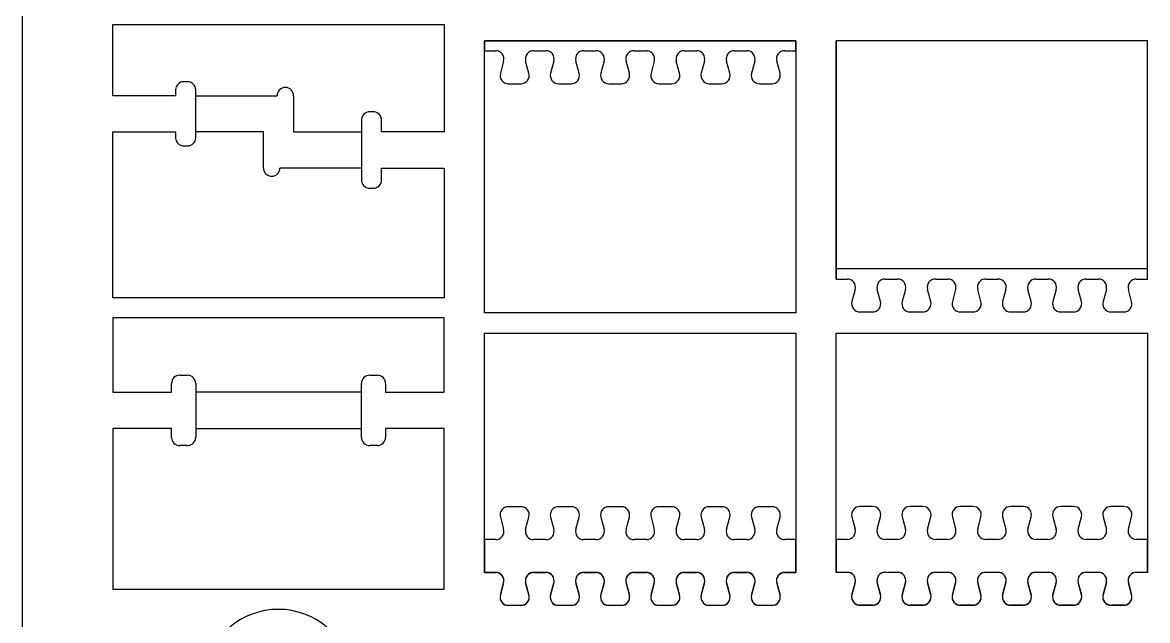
# Model space of a CAD drawing. Extents: x 0 to 1250, y 0 to 2500.
# Drawn here: x 0 to 560, y 749 to 1047 of the extents above; entities that cross this region are included whole.
import ezdxf

# ---------------------------------------------------------------- set-up
doc = ezdxf.new("R2010")
doc.units = 0
for name, color, linetype in [('3MM_ENGRAVE', 5, 'CONTINUOUS'), ('CUT_18_MM', 7, 'CONTINUOUS'), ('ENGRAVE_9MM', 3, 'CONTINUOUS'), ('FRAME', 7, 'CONTINUOUS')]:
    doc.layers.add(name, color=color, linetype=linetype)

msp = doc.modelspace()

# ---------------------------------------------------------------- linework, layer by layer
at = {"layer": '3MM_ENGRAVE', "linetype": 'CONTINUOUS'}
for p, q in [((86.2, 1010.61), (126.75, 1010.61)), ((86.2, 992.61), (86.2, 1010.61)), ((126.75, 1010.61), (126.75, 1010.61)), ((134.95, 1010.61), (134.95, 1010.61)), ((134.95, 1010.61), (134.95, 992.61)), ((119.95, 992.61), (86.2, 992.61)), ((119.95, 989.61), (119.95, 992.61)), ((134.95, 992.61), (168.7, 992.61)), ((168.7, 992.61), (168.7, 974.61)), ((119.95, 974.61), (119.95, 989.61)), ((119.95, 974.61), (119.95, 974.61)), ((168.7, 974.61), (128.15, 974.61)), ((128.15, 974.61), (128.15, 974.61))]:
    msp.add_line(p, q, dxfattribs=at)
at = {"layer": '3MM_ENGRAVE'}
for p, q in [((168.7, 863), (86.2, 863)), ((86.2, 863), (86.2, 845)), ((168.7, 845), (168.7, 863)), ((86.2, 845), (168.7, 845))]:
    msp.add_line(p, q, dxfattribs=at)
at = {"layer": '3MM_ENGRAVE', "linetype": 'CONTINUOUS'}
for centre, start, end in [((130.85, 1010.61), 0, 180), ((124.05, 974.61), 180, 0)]:
    msp.add_arc(centre, 4.1, start, end, dxfattribs=at)
at = {"layer": 'CUT_18_MM', "color": 7, "linetype": 'CONTINUOUS'}
for p, q in [((44.95, 1010.61), (44.95, 1046.11)), ((44.95, 1046.11), (209.95, 1046.11)), ((209.95, 1046.11), (209.95, 992.61)), ((229.94, 902.5), (229.94, 1038)), ((229.94, 1038), (384.94, 1038)), ((384.94, 1038), (384.94, 902.5)), ((559.94, 1038), (404.94, 1038)), ((404.94, 1038), (404.94, 919.4)), ((404.94, 919.4), (404.94, 1038)), ((559.94, 919.4), (559.94, 1038)), ((76.2, 1013.51), (76.2, 1013.51)), ((76.2, 1013.51), (76.2, 1010.61)), ((82.1, 1017.61), (80.3, 1017.61)), ((80.3, 1017.61), (80.3, 1017.61)), ((82.1, 1017.61), (82.1, 1017.61)), ((86.2, 989.71), (86.2, 1013.51)), ((76.2, 1010.61), (44.95, 1010.61)), ((174.6, 1002.61), (172.8, 1002.61)), ((172.8, 1002.61), (172.8, 1002.61)), ((174.6, 1002.61), (174.6, 1002.61)), ((168.7, 998.51), (168.7, 998.51)), ((168.7, 998.51), (168.7, 968.71)), ((178.7, 992.61), (178.7, 998.51)), ((178.7, 998.51), (178.7, 998.51)), ((44.95, 910), (44.95, 992.61)), ((44.95, 992.61), (76.2, 992.61)), ((76.2, 992.61), (76.2, 989.71)), ((209.95, 992.61), (178.7, 992.61)), ((76.2, 989.71), (76.2, 989.71)), ((80.3, 985.61), (80.3, 985.61)), ((80.3, 985.61), (82.1, 985.61)), ((82.1, 985.61), (82.1, 985.61)), ((86.2, 989.71), (86.2, 989.71)), ((178.7, 968.71), (178.7, 974.61)), ((178.7, 974.61), (209.95, 974.61)), ((209.95, 974.61), (209.95, 910)), ((178.7, 968.71), (178.7, 968.71)), ((172.8, 964.61), (174.6, 964.61)), ((404.94, 919.4), (410.5, 919.4)), ((410.5, 919.4), (410.5, 919.4)), ((429.38, 919.4), (435.5, 919.4)), ((435.5, 919.4), (435.5, 919.4)), ((454.38, 919.4), (460.5, 919.4)), ((460.5, 919.4), (460.5, 919.4)), ((479.38, 919.4), (485.5, 919.4)), ((485.5, 919.4), (485.5, 919.4)), ((504.38, 919.4), (504.38, 919.4)), ((504.38, 919.4), (510.5, 919.4)), ((510.5, 919.4), (510.5, 919.4)), ((529.38, 919.4), (535.5, 919.4)), ((535.5, 919.4), (535.5, 919.4)), ((554.38, 919.4), (554.38, 919.4)), ((554.38, 919.4), (559.94, 919.4)), ((414.46, 914.24), (412.83, 908.16)), ((414.46, 914.24), (414.46, 914.24)), ((427.05, 908.16), (425.42, 914.24)), ((425.42, 914.24), (425.42, 914.24)), ((439.46, 914.24), (437.83, 908.16)), ((439.46, 914.24), (439.46, 914.24)), ((452.05, 908.16), (450.42, 914.24)), ((450.42, 914.24), (450.42, 914.24)), ((464.46, 914.24), (462.83, 908.16)), ((464.46, 914.24), (464.46, 914.24)), ((477.05, 908.16), (475.42, 914.24)), ((475.42, 914.24), (475.42, 914.24)), ((489.46, 914.24), (487.83, 908.16)), ((489.46, 914.24), (489.46, 914.24)), ((502.05, 908.16), (500.42, 914.24)), ((500.42, 914.24), (500.42, 914.24)), ((514.46, 914.24), (512.83, 908.16)), ((514.46, 914.24), (514.46, 914.24)), ((527.05, 908.16), (525.42, 914.24)), ((525.42, 914.24), (525.42, 914.24)), ((539.46, 914.24), (537.83, 908.16)), ((539.46, 914.24), (539.46, 914.24)), ((552.05, 908.16), (550.42, 914.24)), ((550.42, 914.24), (550.42, 914.24)), ((209.95, 910), (44.95, 910)), ((427.05, 908.16), (427.05, 908.16)), ((452.05, 908.16), (452.05, 908.16)), ((477.05, 908.16), (477.05, 908.16)), ((487.83, 908.16), (487.83, 908.16)), ((502.05, 908.16), (502.05, 908.16)), ((527.05, 908.16), (527.05, 908.16)), ((552.05, 908.16), (552.05, 908.16)), ((384.94, 902.5), (229.94, 902.5)), ((416.79, 903), (416.79, 903)), ((416.79, 903), (423.09, 903)), ((441.79, 903), (441.79, 903)), ((441.79, 903), (448.09, 903)), ((466.79, 903), (466.79, 903)), ((466.79, 903), (473.09, 903)), ((491.79, 903), (491.79, 903)), ((491.79, 903), (498.09, 903)), ((498.09, 903), (498.09, 903)), ((516.79, 903), (523.09, 903)), ((541.79, 903), (548.09, 903)), ((209.95, 900), (44.95, 900)), ((44.95, 900), (44.95, 863)), ((209.95, 863), (209.95, 900)), ((229.94, 892.5), (384.94, 892.5)), ((229.94, 789.58), (229.94, 892.5)), ((384.94, 892.5), (384.94, 789.58)), ((404.94, 892.5), (559.94, 892.5)), ((404.94, 789.69), (404.94, 892.5)), ((559.94, 892.5), (559.94, 789.69)), ((78.3, 871.5), (78.3, 871.5)), ((78.3, 871.5), (82.1, 871.5)), ((82.1, 871.5), (82.1, 871.5)), ((172.8, 871.5), (172.8, 871.5)), ((172.8, 871.5), (176.6, 871.5)), ((176.6, 871.5), (176.6, 871.5)), ((44.95, 863), (74.2, 863)), ((74.2, 863), (74.2, 867.4)), ((74.2, 867.4), (74.2, 867.4)), ((86.2, 867.4), (86.2, 867.4)), ((86.2, 867.4), (86.2, 863)), ((86.2, 863), (86.2, 845)), ((168.7, 863), (168.7, 867.4)), ((168.7, 867.4), (168.7, 867.4)), ((168.7, 845), (168.7, 863)), ((180.7, 867.4), (180.7, 867.4)), ((180.7, 867.4), (180.7, 863)), ((180.7, 863), (209.95, 863)), ((74.2, 845), (44.95, 845)), ((44.95, 845), (44.95, 765)), ((74.2, 840.6), (74.2, 845)), ((74.2, 840.6), (74.2, 840.6)), ((86.2, 845), (86.2, 840.6)), ((86.2, 840.6), (86.2, 840.6)), ((168.7, 840.6), (168.7, 845)), ((168.7, 840.6), (168.7, 840.6)), ((209.95, 845), (180.7, 845)), ((180.7, 845), (180.7, 840.6)), ((180.7, 840.6), (180.7, 840.6)), ((209.95, 765), (209.95, 845)), ((82.1, 836.5), (78.3, 836.5)), ((78.3, 836.5), (78.3, 836.5)), ((82.1, 836.5), (82.1, 836.5)), ((176.6, 836.5), (172.8, 836.5)), ((172.8, 836.5), (172.8, 836.5)), ((176.6, 836.5), (176.6, 836.5)), ((229.94, 773.29), (229.94, 789.58)), ((384.94, 789.58), (384.94, 773.29)), ((404.94, 773.4), (404.94, 789.69)), ((559.94, 789.69), (559.94, 773.4)), ((235.5, 773.29), (229.94, 773.29)), ((235.5, 773.29), (235.5, 773.29)), ((260.5, 773.29), (254.38, 773.29)), ((260.5, 773.29), (260.5, 773.29)), ((285.5, 773.29), (279.38, 773.29)), ((285.5, 773.29), (285.5, 773.29)), ((310.5, 773.29), (304.38, 773.29)), ((310.5, 773.29), (310.5, 773.29)), ((335.5, 773.29), (329.38, 773.29)), ((335.5, 773.29), (335.5, 773.29)), ((360.5, 773.29), (354.38, 773.29)), ((384.94, 773.29), (379.38, 773.29)), ((410.5, 773.4), (404.94, 773.4)), ((410.5, 773.4), (410.5, 773.4)), ((435.5, 773.4), (429.38, 773.4)), ((435.5, 773.4), (435.5, 773.4)), ((460.5, 773.4), (454.38, 773.4)), ((460.5, 773.4), (460.5, 773.4)), ((485.5, 773.4), (479.38, 773.4)), ((485.5, 773.4), (485.5, 773.4)), ((510.5, 773.4), (504.38, 773.4)), ((510.5, 773.4), (510.5, 773.4)), ((535.5, 773.4), (529.38, 773.4)), ((559.94, 773.4), (554.38, 773.4)), ((237.83, 762.05), (239.46, 768.13)), ((239.46, 768.13), (239.46, 768.13)), ((250.42, 768.13), (250.42, 768.13)), ((250.42, 768.13), (252.05, 762.05)), ((262.83, 762.05), (264.46, 768.13)), ((264.46, 768.13), (264.46, 768.13)), ((275.42, 768.13), (275.42, 768.13)), ((275.42, 768.13), (277.05, 762.05)), ((287.83, 762.05), (289.46, 768.13)), ((300.42, 768.13), (300.42, 768.13)), ((300.42, 768.13), (302.05, 762.05)), ((312.83, 762.05), (314.46, 768.13)), ((314.46, 768.13), (314.46, 768.13)), ((325.42, 768.13), (325.42, 768.13)), ((325.42, 768.13), (327.05, 762.05)), ((337.83, 762.05), (339.46, 768.13)), ((339.46, 768.13), (339.46, 768.13)), ((350.42, 768.13), (350.42, 768.13)), ((350.42, 768.13), (352.05, 762.05)), ((362.83, 762.05), (364.46, 768.13)), ((375.42, 768.13), (375.42, 768.13)), ((375.42, 768.13), (377.05, 762.05)), ((412.83, 762.16), (414.46, 768.24)), ((414.46, 768.24), (414.46, 768.24)), ((425.42, 768.24), (425.42, 768.24)), ((425.42, 768.24), (427.05, 762.16)), ((437.83, 762.16), (439.46, 768.24)), ((439.46, 768.24), (439.46, 768.24)), ((450.42, 768.24), (450.42, 768.24)), ((450.42, 768.24), (452.05, 762.16)), ((462.83, 762.16), (464.46, 768.24)), ((475.42, 768.24), (475.42, 768.24)), ((475.42, 768.24), (477.05, 762.16)), ((487.83, 762.16), (489.46, 768.24)), ((489.46, 768.24), (489.46, 768.24)), ((500.42, 768.24), (500.42, 768.24)), ((500.42, 768.24), (502.05, 762.16)), ((512.83, 762.16), (514.46, 768.24)), ((514.46, 768.24), (514.46, 768.24)), ((525.42, 768.24), (525.42, 768.24)), ((525.42, 768.24), (527.05, 762.16)), ((537.83, 762.16), (539.46, 768.24)), ((550.42, 768.24), (550.42, 768.24)), ((550.42, 768.24), (552.05, 762.16)), ((44.95, 765), (209.95, 765)), ((237.83, 762.05), (237.83, 762.05)), ((252.05, 762.05), (252.05, 762.05)), ((262.83, 762.05), (262.83, 762.05)), ((277.05, 762.05), (277.05, 762.05)), ((302.05, 762.05), (302.05, 762.05)), ((312.83, 762.05), (312.83, 762.05)), ((327.05, 762.05), (327.05, 762.05)), ((337.83, 762.05), (337.83, 762.05)), ((352.05, 762.05), (352.05, 762.05)), ((377.05, 762.05), (377.05, 762.05)), ((412.83, 762.16), (412.83, 762.16)), ((427.05, 762.16), (427.05, 762.16)), ((437.83, 762.16), (437.83, 762.16)), ((452.05, 762.16), (452.05, 762.16)), ((477.05, 762.16), (477.05, 762.16)), ((487.83, 762.16), (487.83, 762.16)), ((502.05, 762.16), (502.05, 762.16)), ((512.83, 762.16), (512.83, 762.16)), ((527.05, 762.16), (527.05, 762.16)), ((552.05, 762.16), (552.05, 762.16)), ((248.09, 756.89), (241.79, 756.89)), ((241.79, 756.89), (241.79, 756.89)), ((248.09, 756.89), (248.09, 756.89)), ((273.09, 756.89), (266.79, 756.89)), ((266.79, 756.89), (266.79, 756.89)), ((273.09, 756.89), (273.09, 756.89)), ((298.09, 756.89), (291.79, 756.89)), ((291.79, 756.89), (291.79, 756.89)), ((323.09, 756.89), (316.79, 756.89)), ((316.79, 756.89), (316.79, 756.89)), ((323.09, 756.89), (323.09, 756.89)), ((348.09, 756.89), (341.79, 756.89)), ((341.79, 756.89), (341.79, 756.89)), ((373.09, 756.89), (366.79, 756.89)), ((366.79, 756.89), (366.79, 756.89)), ((423.09, 757), (416.79, 757)), ((416.79, 757), (416.79, 757)), ((423.09, 757), (423.09, 757)), ((448.09, 757), (441.79, 757)), ((441.79, 757), (441.79, 757)), ((448.09, 757), (448.09, 757)), ((473.09, 757), (466.79, 757)), ((466.79, 757), (466.79, 757)), ((498.09, 757), (491.79, 757)), ((491.79, 757), (491.79, 757)), ((498.09, 757), (498.09, 757)), ((523.09, 757), (516.79, 757)), ((516.79, 757), (516.79, 757)), ((548.09, 757), (541.79, 757)), ((541.79, 757), (541.79, 757))]:
    msp.add_line(p, q, dxfattribs=at)
for centre, radius, start, end in [((80.3, 1013.51), 4.1, 90, 180), ((82.1, 1013.51), 4.1, 360, 90), ((172.8, 998.51), 4.1, 90, 180), ((174.6, 998.51), 4.1, 360, 90), ((80.3, 989.71), 4.1, 180, 270), ((82.1, 989.71), 4.1, 270, 0), ((172.78, 968.69), 4.08, 179.6626, 270.3374), ((174.78, 968.53), 3.92, 267.3092, 2.6908), ((410.5, 915.3), 4.1, 345.0001, 90), ((429.38, 915.3), 4.1, 90, 195.0001), ((435.5, 915.3), 4.1, 345.0001, 90), ((454.38, 915.3), 4.1, 89.9999, 195), ((460.5, 915.3), 4.1, 345.0001, 90), ((479.38, 915.3), 4.1, 90, 195.0001), ((485.5, 915.3), 4.1, 345.0001, 90), ((504.38, 915.3), 4.1, 90, 195.0001), ((510.5, 915.3), 4.1, 345.0001, 90), ((529.38, 915.3), 4.1, 90, 195.0001), ((535.5, 915.3), 4.1, 345.0001, 90), ((554.38, 915.3), 4.1, 90, 195.0001), ((416.79, 907.1), 4.1, 165, 270.0001), ((423.09, 907.1), 4.1, 270, 15), ((441.79, 907.1), 4.1, 165, 270.0001), ((448.09, 907.1), 4.1, 270, 15), ((466.79, 907.1), 4.1, 165, 270.0001), ((473.09, 907.1), 4.1, 270, 15), ((491.79, 907.1), 4.1, 165, 270.0001), ((498.09, 907.1), 4.1, 270, 15), ((516.79, 907.1), 4.1, 164.9989, 270.0012), ((523.09, 907.1), 4.1, 270, 15), ((541.79, 907.1), 4.1, 165, 270.0001), ((548.09, 907.1), 4.1, 270, 15), ((78.3, 867.4), 4.1, 90, 180), ((82.1, 867.4), 4.1, 360, 90), ((172.8, 867.4), 4.1, 90, 180), ((176.6, 867.4), 4.1, 360, 90), ((78.3, 840.6), 4.1, 180, 270), ((82.1, 840.6), 4.1, 270, 0), ((172.8, 840.6), 4.1, 180, 270), ((176.6, 840.6), 4.1, 270, 0), ((235.5, 769.19), 4.1, 345, 90.0001), ((254.38, 769.19), 4.1, 90, 195), ((260.5, 769.19), 4.1, 345, 90.0001), ((279.38, 769.19), 4.1, 90, 195), ((285.5, 769.19), 4.1, 345, 90.0001), ((304.38, 769.19), 4.1, 90, 195), ((310.5, 769.19), 4.1, 345, 90.0001), ((329.38, 769.19), 4.1, 90, 195), ((335.5, 769.19), 4.1, 345, 90.0001), ((354.38, 769.19), 4.1, 90, 195), ((360.5, 769.19), 4.1, 345, 90.0001), ((379.38, 769.19), 4.1, 90, 195), ((410.5, 769.3), 4.1, 345, 90.0001), ((429.38, 769.3), 4.1, 90, 195), ((435.5, 769.3), 4.1, 345, 90.0001), ((454.38, 769.3), 4.1, 90, 195), ((460.5, 769.3), 4.1, 345, 90.0001), ((479.38, 769.3), 4.1, 90, 195), ((485.5, 769.3), 4.1, 345, 90.0001), ((504.38, 769.3), 4.1, 90, 195), ((510.5, 769.3), 4.1, 345, 90.0001), ((529.38, 769.3), 4.1, 90, 195), ((535.5, 769.3), 4.1, 345, 90.0001), ((554.38, 769.3), 4.1, 90, 195), ((241.79, 760.99), 4.1, 165, 270.0001), ((248.09, 760.99), 4.1, 270, 15), ((266.79, 760.99), 4.1, 165, 270.0001), ((273.09, 760.99), 4.1, 270, 15), ((291.79, 760.99), 4.1, 165, 270.0001), ((298.09, 760.99), 4.1, 270, 15), ((316.79, 760.99), 4.1, 165, 270.0001), ((323.09, 760.99), 4.1, 270, 15), ((341.79, 760.99), 4.1, 165, 270.0001), ((348.09, 760.99), 4.1, 270.0001, 15), ((366.79, 760.99), 4.1, 165, 270.0001), ((373.09, 760.99), 4.1, 270, 15), ((416.79, 761.1), 4.1, 165, 270.0001), ((423.09, 761.1), 4.1, 270, 15), ((441.79, 761.1), 4.1, 165, 270.0001), ((448.09, 761.1), 4.1, 270, 15), ((466.79, 761.1), 4.1, 165, 270.0001), ((473.09, 761.1), 4.1, 270, 15), ((491.79, 761.1), 4.1, 165, 270.0001), ((498.09, 761.1), 4.1, 270, 15), ((516.79, 761.1), 4.1, 165, 270.0001), ((523.09, 761.1), 4.1, 270.0001, 15), ((541.79, 761.1), 4.1, 165, 270.0001), ((548.09, 761.1), 4.1, 270, 15), ((127.33, 717.5), 37.5, 9.827, 170.173)]:
    msp.add_arc(centre, radius, start, end, dxfattribs=at)
for p in [(168.7, 992.61), (168.7, 863)]:
    msp.add_point(p, dxfattribs=at)
at = {"layer": 'ENGRAVE_9MM'}
for p, q in [((384.94, 1038), (229.94, 1038)), ((229.94, 1038), (229.94, 1033)), ((384.94, 1033), (384.94, 1038)), ((229.94, 1033), (235.5, 1033)), ((254.38, 1033), (260.5, 1033)), ((260.5, 1033), (260.5, 1033)), ((279.38, 1033), (285.5, 1033)), ((285.5, 1033), (285.5, 1033)), ((304.38, 1033), (310.5, 1033)), ((310.5, 1033), (310.5, 1033)), ((329.38, 1033), (329.38, 1033)), ((329.38, 1033), (335.5, 1033)), ((335.5, 1033), (335.5, 1033)), ((354.38, 1033), (360.5, 1033)), ((360.5, 1033), (360.5, 1033)), ((379.38, 1033), (384.94, 1033)), ((239.46, 1027.84), (237.83, 1021.76)), ((239.46, 1027.84), (239.46, 1027.84)), ((252.05, 1021.76), (250.42, 1027.84)), ((250.42, 1027.84), (250.42, 1027.84)), ((264.46, 1027.84), (262.83, 1021.76)), ((264.46, 1027.84), (264.46, 1027.84)), ((277.05, 1021.76), (275.42, 1027.84)), ((275.42, 1027.84), (275.42, 1027.84)), ((289.46, 1027.84), (287.83, 1021.76)), ((289.46, 1027.84), (289.46, 1027.84)), ((302.05, 1021.76), (300.42, 1027.84)), ((300.42, 1027.84), (300.42, 1027.84)), ((314.46, 1027.84), (312.83, 1021.76)), ((314.46, 1027.84), (314.46, 1027.84)), ((327.05, 1021.76), (325.42, 1027.84)), ((325.42, 1027.84), (325.42, 1027.84)), ((339.46, 1027.84), (337.83, 1021.76)), ((339.46, 1027.84), (339.46, 1027.84)), ((352.05, 1021.76), (350.42, 1027.84)), ((350.42, 1027.84), (350.42, 1027.84)), ((364.46, 1027.84), (362.83, 1021.76)), ((364.46, 1027.84), (364.46, 1027.84)), ((377.05, 1021.78), (375.42, 1027.84)), ((375.42, 1027.84), (375.42, 1027.84)), ((252.05, 1021.76), (252.05, 1021.76)), ((277.05, 1021.76), (277.05, 1021.76)), ((302.05, 1021.76), (302.05, 1021.76)), ((312.83, 1021.76), (312.83, 1021.76)), ((327.05, 1021.76), (327.05, 1021.76)), ((352.05, 1021.76), (352.05, 1021.76)), ((241.79, 1016.6), (241.79, 1016.6)), ((241.79, 1016.6), (248.09, 1016.6)), ((266.79, 1016.6), (266.79, 1016.6)), ((266.79, 1016.6), (273.09, 1016.6)), ((291.79, 1016.6), (291.79, 1016.6)), ((291.79, 1016.6), (298.09, 1016.6)), ((316.79, 1016.6), (316.79, 1016.6)), ((316.79, 1016.6), (323.09, 1016.6)), ((323.09, 1016.6), (323.09, 1016.6)), ((341.79, 1016.6), (341.79, 1016.6)), ((341.79, 1016.6), (348.09, 1016.6)), ((366.79, 1016.6), (373.09, 1016.6))]:
    msp.add_line(p, q, dxfattribs=at)
at = {"layer": 'ENGRAVE_9MM', "linetype": 'CONTINUOUS'}
for p, q in [((404.94, 924.4), (404.94, 919.4)), ((559.94, 924.4), (404.94, 924.4)), ((559.94, 919.4), (559.94, 924.4)), ((404.94, 919.4), (410.5, 919.4)), ((410.5, 919.4), (410.5, 919.4)), ((429.38, 919.4), (435.5, 919.4)), ((435.5, 919.4), (435.5, 919.4)), ((454.38, 919.4), (460.5, 919.4)), ((460.5, 919.4), (460.5, 919.4)), ((479.38, 919.4), (485.5, 919.4)), ((485.5, 919.4), (485.5, 919.4)), ((504.38, 919.4), (504.38, 919.4)), ((504.38, 919.4), (510.5, 919.4)), ((510.5, 919.4), (510.5, 919.4)), ((529.38, 919.4), (535.5, 919.4)), ((535.5, 919.4), (535.5, 919.4)), ((554.38, 919.4), (554.38, 919.4)), ((554.38, 919.4), (559.94, 919.4)), ((414.46, 914.24), (412.83, 908.16)), ((414.46, 914.24), (414.46, 914.24)), ((427.05, 908.16), (425.42, 914.24)), ((425.42, 914.24), (425.42, 914.24)), ((439.46, 914.24), (437.83, 908.16)), ((439.46, 914.24), (439.46, 914.24)), ((452.05, 908.16), (450.42, 914.24)), ((450.42, 914.24), (450.42, 914.24)), ((464.46, 914.24), (462.83, 908.16)), ((464.46, 914.24), (464.46, 914.24)), ((477.05, 908.16), (475.42, 914.24)), ((475.42, 914.24), (475.42, 914.24)), ((489.46, 914.24), (487.83, 908.16)), ((489.46, 914.24), (489.46, 914.24)), ((502.05, 908.16), (500.42, 914.24)), ((500.42, 914.24), (500.42, 914.24)), ((514.46, 914.24), (512.83, 908.16)), ((514.46, 914.24), (514.46, 914.24)), ((527.05, 908.16), (525.42, 914.24)), ((525.42, 914.24), (525.42, 914.24)), ((539.46, 914.24), (537.83, 908.16)), ((539.46, 914.24), (539.46, 914.24)), ((552.05, 908.16), (550.42, 914.24)), ((550.42, 914.24), (550.42, 914.24)), ((427.05, 908.16), (427.05, 908.16)), ((452.05, 908.16), (452.05, 908.16)), ((477.05, 908.16), (477.05, 908.16)), ((487.83, 908.16), (487.83, 908.16)), ((502.05, 908.16), (502.05, 908.16)), ((527.05, 908.16), (527.05, 908.16)), ((552.05, 908.16), (552.05, 908.16)), ((416.79, 903), (416.79, 903)), ((416.79, 903), (423.09, 903)), ((441.79, 903), (441.79, 903)), ((441.79, 903), (448.09, 903)), ((466.79, 903), (466.79, 903)), ((466.79, 903), (473.09, 903)), ((491.79, 903), (491.79, 903)), ((491.79, 903), (498.09, 903)), ((498.09, 903), (498.09, 903)), ((516.79, 903), (516.79, 903)), ((516.79, 903), (523.09, 903)), ((541.79, 903), (548.09, 903)), ((237.83, 800.93), (237.83, 800.93)), ((237.83, 800.93), (239.46, 794.85)), ((248.09, 806.09), (241.79, 806.09)), ((241.79, 806.09), (241.79, 806.09)), ((248.09, 806.09), (248.09, 806.09)), ((250.42, 794.85), (252.05, 800.93)), ((252.05, 800.93), (252.05, 800.93)), ((262.83, 800.93), (262.83, 800.93)), ((262.83, 800.93), (264.46, 794.85)), ((273.09, 806.09), (266.79, 806.09)), ((266.79, 806.09), (266.79, 806.09)), ((273.09, 806.09), (273.09, 806.09)), ((275.42, 794.85), (277.05, 800.93)), ((277.05, 800.93), (277.05, 800.93)), ((287.83, 800.93), (289.46, 794.85)), ((298.09, 806.09), (291.79, 806.09)), ((291.79, 806.09), (291.79, 806.09)), ((300.42, 794.85), (302.05, 800.93)), ((302.05, 800.93), (302.05, 800.93)), ((312.83, 800.93), (312.83, 800.93)), ((312.83, 800.93), (314.46, 794.85)), ((323.09, 806.09), (316.79, 806.09)), ((316.79, 806.09), (316.79, 806.09)), ((323.09, 806.09), (323.09, 806.09)), ((325.42, 794.85), (327.05, 800.93)), ((327.05, 800.93), (327.05, 800.93)), ((337.83, 800.93), (337.83, 800.93)), ((337.83, 800.93), (339.46, 794.85)), ((348.09, 806.09), (341.79, 806.09)), ((341.79, 806.09), (341.79, 806.09)), ((350.42, 794.85), (352.05, 800.93)), ((352.05, 800.93), (352.05, 800.93)), ((362.83, 800.93), (364.46, 794.85)), ((373.09, 806.09), (366.79, 806.09)), ((366.79, 806.09), (366.79, 806.09)), ((375.42, 794.85), (377.05, 800.93)), ((377.05, 800.93), (377.05, 800.93)), ((412.83, 801.04), (412.83, 801.04)), ((412.83, 801.04), (414.46, 794.96)), ((423.09, 806.2), (416.79, 806.2)), ((416.79, 806.2), (416.79, 806.2)), ((423.09, 806.2), (423.09, 806.2)), ((425.42, 794.96), (427.05, 801.04)), ((427.05, 801.04), (427.05, 801.04)), ((437.83, 801.04), (437.83, 801.04)), ((437.83, 801.04), (439.46, 794.96)), ((448.09, 806.2), (441.79, 806.2)), ((441.79, 806.2), (441.79, 806.2)), ((448.09, 806.2), (448.09, 806.2)), ((450.42, 794.96), (452.05, 801.04)), ((452.05, 801.04), (452.05, 801.04)), ((462.83, 801.04), (464.46, 794.96)), ((473.09, 806.2), (466.79, 806.2)), ((466.79, 806.2), (466.79, 806.2)), ((475.42, 794.96), (477.05, 801.04)), ((477.05, 801.04), (477.05, 801.04)), ((487.83, 801.04), (487.83, 801.04)), ((487.83, 801.04), (489.46, 794.96)), ((498.09, 806.2), (491.79, 806.2)), ((491.79, 806.2), (491.79, 806.2)), ((498.09, 806.2), (498.09, 806.2)), ((500.42, 794.96), (502.05, 801.04)), ((502.05, 801.04), (502.05, 801.04)), ((512.83, 801.04), (512.83, 801.04)), ((512.83, 801.04), (514.46, 794.96)), ((523.09, 806.2), (516.79, 806.2)), ((516.79, 806.2), (516.79, 806.2)), ((525.42, 794.96), (527.05, 801.04)), ((527.05, 801.04), (527.05, 801.04)), ((537.83, 801.04), (539.46, 794.96)), ((548.09, 806.2), (541.79, 806.2)), ((541.79, 806.2), (541.79, 806.2)), ((550.42, 794.96), (552.05, 801.04)), ((552.05, 801.04), (552.05, 801.04)), ((235.5, 789.69), (229.94, 789.69)), ((229.94, 789.69), (229.94, 773.4)), ((235.5, 789.69), (235.5, 789.69)), ((239.46, 794.85), (239.46, 794.85)), ((250.42, 794.85), (250.42, 794.85)), ((260.5, 789.69), (254.38, 789.69)), ((260.5, 789.69), (260.5, 789.69)), ((264.46, 794.85), (264.46, 794.85)), ((275.42, 794.85), (275.42, 794.85)), ((285.5, 789.69), (279.38, 789.69)), ((285.5, 789.69), (285.5, 789.69)), ((300.42, 794.85), (300.42, 794.85)), ((310.5, 789.69), (304.38, 789.69)), ((310.5, 789.69), (310.5, 789.69)), ((314.46, 794.85), (314.46, 794.85)), ((325.42, 794.85), (325.42, 794.85)), ((335.5, 789.69), (329.38, 789.69)), ((335.5, 789.69), (335.5, 789.69)), ((339.46, 794.85), (339.46, 794.85)), ((350.42, 794.85), (350.42, 794.85)), ((360.5, 789.69), (354.38, 789.69)), ((375.42, 794.85), (375.42, 794.85)), ((384.94, 789.69), (379.38, 789.69)), ((384.94, 773.4), (384.94, 789.69)), ((410.5, 789.8), (404.94, 789.8)), ((404.94, 789.8), (404.94, 773.51)), ((410.5, 789.8), (410.5, 789.8)), ((414.46, 794.96), (414.46, 794.96)), ((425.42, 794.96), (425.42, 794.96)), ((435.5, 789.8), (429.38, 789.8)), ((435.5, 789.8), (435.5, 789.8)), ((439.46, 794.96), (439.46, 794.96)), ((450.42, 794.96), (450.42, 794.96)), ((460.5, 789.8), (454.38, 789.8)), ((460.5, 789.8), (460.5, 789.8)), ((475.42, 794.96), (475.42, 794.96)), ((485.5, 789.8), (479.38, 789.8)), ((485.5, 789.8), (485.5, 789.8)), ((489.46, 794.96), (489.46, 794.96)), ((500.42, 794.96), (500.42, 794.96)), ((510.5, 789.8), (504.38, 789.8)), ((510.5, 789.8), (510.5, 789.8)), ((514.46, 794.96), (514.46, 794.96)), ((525.42, 794.96), (525.42, 794.96)), ((535.5, 789.8), (529.38, 789.8)), ((550.42, 794.96), (550.42, 794.96)), ((559.94, 789.8), (554.38, 789.8)), ((559.94, 773.51), (559.94, 789.8)), ((229.94, 773.4), (235.5, 773.4)), ((235.5, 773.4), (235.5, 773.4)), ((254.38, 773.4), (260.5, 773.4)), ((260.5, 773.4), (260.5, 773.4)), ((279.38, 773.4), (285.5, 773.4)), ((285.5, 773.4), (285.5, 773.4)), ((304.38, 773.4), (310.5, 773.4)), ((310.5, 773.4), (310.5, 773.4)), ((329.38, 773.4), (335.5, 773.4)), ((335.5, 773.4), (335.5, 773.4)), ((354.38, 773.4), (360.5, 773.4)), ((379.38, 773.4), (384.94, 773.4)), ((404.94, 773.51), (410.5, 773.51)), ((410.5, 773.51), (410.5, 773.51)), ((429.38, 773.51), (435.5, 773.51)), ((435.5, 773.51), (435.5, 773.51)), ((454.38, 773.51), (460.5, 773.51)), ((460.5, 773.51), (460.5, 773.51)), ((479.38, 773.51), (485.5, 773.51)), ((485.5, 773.51), (485.5, 773.51)), ((504.38, 773.51), (510.5, 773.51)), ((510.5, 773.51), (510.5, 773.51)), ((529.38, 773.51), (535.5, 773.51)), ((554.38, 773.51), (559.94, 773.51)), ((239.46, 768.24), (237.83, 762.16)), ((239.46, 768.24), (239.46, 768.24)), ((252.05, 762.16), (250.42, 768.24)), ((250.42, 768.24), (250.42, 768.24)), ((264.46, 768.24), (262.83, 762.16)), ((264.46, 768.24), (264.46, 768.24)), ((277.05, 762.16), (275.42, 768.24)), ((275.42, 768.24), (275.42, 768.24)), ((289.46, 768.24), (287.83, 762.16)), ((302.05, 762.16), (300.42, 768.24)), ((300.42, 768.24), (300.42, 768.24)), ((314.46, 768.24), (312.83, 762.16)), ((314.46, 768.24), (314.46, 768.24)), ((327.05, 762.16), (325.42, 768.24)), ((325.42, 768.24), (325.42, 768.24)), ((339.46, 768.24), (337.83, 762.16)), ((339.46, 768.24), (339.46, 768.24)), ((352.05, 762.16), (350.42, 768.24)), ((350.42, 768.24), (350.42, 768.24)), ((364.46, 768.24), (362.83, 762.16)), ((377.05, 762.16), (375.42, 768.24)), ((375.42, 768.24), (375.42, 768.24)), ((414.46, 768.35), (412.83, 762.27)), ((414.46, 768.35), (414.46, 768.35)), ((427.05, 762.27), (425.42, 768.35)), ((425.42, 768.35), (425.42, 768.35)), ((439.46, 768.35), (437.83, 762.27)), ((439.46, 768.35), (439.46, 768.35)), ((452.05, 762.27), (450.42, 768.35)), ((450.42, 768.35), (450.42, 768.35)), ((464.46, 768.35), (462.83, 762.27)), ((477.05, 762.27), (475.42, 768.35)), ((475.42, 768.35), (475.42, 768.35)), ((489.46, 768.35), (487.83, 762.27)), ((489.46, 768.35), (489.46, 768.35)), ((502.05, 762.27), (500.42, 768.35)), ((500.42, 768.35), (500.42, 768.35)), ((514.46, 768.35), (512.83, 762.27)), ((514.46, 768.35), (514.46, 768.35)), ((527.05, 762.27), (525.42, 768.35)), ((525.42, 768.35), (525.42, 768.35)), ((539.46, 768.35), (537.83, 762.27)), ((552.05, 762.27), (550.42, 768.35)), ((550.42, 768.35), (550.42, 768.35)), ((237.83, 762.16), (237.83, 762.16)), ((252.05, 762.16), (252.05, 762.16)), ((262.83, 762.16), (262.83, 762.16)), ((277.05, 762.16), (277.05, 762.16)), ((302.05, 762.16), (302.05, 762.16)), ((312.83, 762.16), (312.83, 762.16)), ((327.05, 762.16), (327.05, 762.16)), ((337.83, 762.16), (337.83, 762.16)), ((352.05, 762.16), (352.05, 762.16)), ((377.05, 762.16), (377.05, 762.16)), ((412.83, 762.27), (412.83, 762.27)), ((427.05, 762.27), (427.05, 762.27)), ((437.83, 762.27), (437.83, 762.27)), ((452.05, 762.27), (452.05, 762.27)), ((477.05, 762.27), (477.05, 762.27)), ((487.83, 762.27), (487.83, 762.27)), ((502.05, 762.27), (502.05, 762.27)), ((512.83, 762.27), (512.83, 762.27)), ((527.05, 762.27), (527.05, 762.27)), ((552.05, 762.27), (552.05, 762.27)), ((241.79, 757), (241.79, 757)), ((241.79, 757), (248.09, 757)), ((248.09, 757), (248.09, 757)), ((266.79, 757), (266.79, 757)), ((266.79, 757), (273.09, 757)), ((273.09, 757), (273.09, 757)), ((291.79, 757), (291.79, 757)), ((291.79, 757), (298.09, 757)), ((316.79, 757), (316.79, 757)), ((316.79, 757), (323.09, 757)), ((323.09, 757), (323.09, 757)), ((341.79, 757), (341.79, 757)), ((341.79, 757), (348.09, 757)), ((366.79, 757), (366.79, 757)), ((366.79, 757), (373.09, 757)), ((416.79, 757.11), (416.79, 757.11)), ((416.79, 757.11), (423.09, 757.11)), ((423.09, 757.11), (423.09, 757.11)), ((441.79, 757.11), (441.79, 757.11)), ((441.79, 757.11), (448.09, 757.11)), ((448.09, 757.11), (448.09, 757.11)), ((466.79, 757.11), (466.79, 757.11)), ((466.79, 757.11), (473.09, 757.11)), ((491.79, 757.11), (491.79, 757.11)), ((491.79, 757.11), (498.09, 757.11)), ((498.09, 757.11), (498.09, 757.11)), ((516.79, 757.11), (516.79, 757.11)), ((516.79, 757.11), (523.09, 757.11)), ((541.79, 757.11), (541.79, 757.11)), ((541.79, 757.11), (548.09, 757.11))]:
    msp.add_line(p, q, dxfattribs=at)
at = {"layer": 'ENGRAVE_9MM'}
for centre, radius, start, end in [((235.5, 1028.9), 4.1, 345.0001, 90), ((254.38, 1028.9), 4.1, 90, 195.0001), ((260.5, 1028.9), 4.1, 345.0001, 90), ((279.38, 1028.9), 4.1, 89.9999, 195), ((285.5, 1028.9), 4.1, 345.0001, 90), ((304.38, 1028.9), 4.1, 90, 195.0001), ((310.5, 1028.9), 4.1, 345.0001, 90), ((329.38, 1028.9), 4.1, 90, 195.0001), ((335.5, 1028.9), 4.1, 345.0001, 90), ((354.38, 1028.9), 4.1, 90, 195.0001), ((360.5, 1028.9), 4.1, 345.0001, 90), ((379.38, 1028.9), 4.1, 90, 195.0001), ((241.79, 1020.7), 4.1, 165, 270.0001), ((248.09, 1020.7), 4.1, 270, 15), ((266.79, 1020.7), 4.1, 165, 270.0001), ((273.09, 1020.7), 4.1, 270, 15), ((291.79, 1020.7), 4.1, 165, 270.0001), ((298.09, 1020.7), 4.1, 270, 15), ((316.79, 1020.7), 4.1, 165, 270.0001), ((323.09, 1020.7), 4.1, 270, 15), ((341.79, 1020.7), 4.1, 165, 270.0001), ((348.09, 1020.7), 4.1, 270, 15), ((366.79, 1020.7), 4.1, 165, 270.0001), ((373.1, 1020.69), 4.09, 269.8765, 15.3783)]:
    msp.add_arc(centre, radius, start, end, dxfattribs=at)
at = {"layer": 'ENGRAVE_9MM', "linetype": 'CONTINUOUS'}
for centre, radius, start, end in [((410.5, 915.3), 4.1, 345.0001, 90), ((429.38, 915.3), 4.1, 90, 195.0001), ((435.5, 915.3), 4.1, 345.0001, 90), ((454.38, 915.3), 4.1, 89.9999, 195), ((460.5, 915.3), 4.1, 345.0001, 90), ((479.38, 915.3), 4.1, 90, 195.0001), ((485.5, 915.3), 4.1, 345.0001, 90), ((504.38, 915.3), 4.1, 90, 195.0001), ((510.5, 915.3), 4.1, 345.0001, 90), ((529.38, 915.3), 4.1, 90, 195.0001), ((535.5, 915.3), 4.1, 345.0001, 90), ((554.38, 915.3), 4.1, 90, 195.0001), ((416.79, 907.1), 4.1, 165, 270.0001), ((423.09, 907.1), 4.1, 270, 15), ((441.79, 907.1), 4.1, 165, 270.0001), ((448.09, 907.1), 4.1, 270, 15), ((466.79, 907.1), 4.1, 165, 270.0001), ((473.09, 907.1), 4.1, 270, 15), ((491.79, 907.1), 4.1, 165, 270.0001), ((498.09, 907.1), 4.1, 270, 15), ((516.79, 907.1), 4.1, 165, 270.0001), ((523.09, 907.1), 4.1, 270, 15), ((541.79, 907.1), 4.1, 165, 270.0001), ((548.09, 907.1), 4.1, 270, 15), ((241.79, 801.99), 4.1, 89.9999, 195), ((248.09, 801.99), 4.1, 345, 90), ((266.79, 801.99), 4.1, 89.9999, 195), ((273.09, 801.99), 4.1, 345, 90), ((291.79, 801.99), 4.1, 89.9999, 195), ((298.09, 801.99), 4.1, 345, 90), ((316.79, 801.99), 4.1, 89.9999, 195), ((323.09, 801.99), 4.1, 345, 90), ((341.79, 801.99), 4.1, 89.9999, 195), ((348.09, 801.99), 4.1, 345, 89.9999), ((366.79, 801.99), 4.1, 89.9999, 195), ((373.09, 801.99), 4.1, 345, 90), ((416.79, 802.1), 4.1, 89.9999, 195), ((423.09, 802.1), 4.1, 345, 90), ((441.79, 802.1), 4.1, 89.9999, 195), ((448.09, 802.1), 4.1, 345, 90), ((466.79, 802.1), 4.1, 89.9999, 195), ((473.09, 802.1), 4.1, 345, 90), ((491.79, 802.1), 4.1, 89.9999, 195), ((498.09, 802.1), 4.1, 345, 90), ((516.79, 802.1), 4.1, 89.9999, 195), ((523.09, 802.1), 4.1, 345, 89.9999), ((541.79, 802.1), 4.1, 89.9999, 195), ((548.09, 802.1), 4.1, 345, 90), ((235.5, 793.79), 4.1, 269.9999, 15), ((254.38, 793.79), 4.1, 165, 270), ((260.5, 793.79), 4.1, 269.9999, 15), ((279.38, 793.79), 4.1, 165, 270), ((285.5, 793.79), 4.1, 269.9999, 15), ((304.38, 793.79), 4.1, 165, 270), ((310.5, 793.79), 4.1, 269.9999, 15), ((329.38, 793.79), 4.1, 165, 270), ((335.5, 793.79), 4.1, 269.9999, 15), ((354.38, 793.79), 4.1, 165, 270), ((360.5, 793.79), 4.1, 269.9999, 15), ((379.38, 793.79), 4.1, 165, 270), ((410.5, 793.9), 4.1, 269.9999, 15), ((429.38, 793.9), 4.1, 165, 270), ((435.5, 793.9), 4.1, 269.9999, 15), ((454.38, 793.9), 4.1, 165, 270), ((460.5, 793.9), 4.1, 269.9999, 15), ((479.38, 793.9), 4.1, 165, 270), ((485.5, 793.9), 4.1, 269.9999, 15), ((504.38, 793.9), 4.1, 165, 270), ((510.5, 793.9), 4.1, 269.9999, 15), ((529.38, 793.9), 4.1, 165, 270), ((535.5, 793.9), 4.1, 269.9999, 15), ((554.38, 793.9), 4.1, 165, 270), ((235.5, 769.3), 4.1, 345, 90.0001), ((254.38, 769.3), 4.1, 90, 195), ((260.5, 769.3), 4.1, 345, 90.0001), ((279.38, 769.3), 4.1, 90, 195), ((285.5, 769.3), 4.1, 345, 90.0001), ((304.38, 769.3), 4.1, 90, 195), ((310.5, 769.3), 4.1, 345, 90.0001), ((329.38, 769.3), 4.1, 90, 195), ((335.5, 769.3), 4.1, 345, 90.0001), ((354.38, 769.3), 4.1, 90, 195), ((360.5, 769.3), 4.1, 345, 90.0001), ((379.38, 769.3), 4.1, 90, 195), ((410.5, 769.41), 4.1, 345, 90.0001), ((429.38, 769.41), 4.1, 90, 195), ((435.5, 769.41), 4.1, 345, 90.0001), ((454.38, 769.41), 4.1, 90, 195), ((460.5, 769.41), 4.1, 345, 90.0001), ((479.38, 769.41), 4.1, 90, 195), ((485.5, 769.41), 4.1, 345, 90.0001), ((504.38, 769.41), 4.1, 90, 195), ((510.5, 769.41), 4.1, 345, 90.0001), ((529.38, 769.41), 4.1, 90, 195), ((535.5, 769.41), 4.1, 345, 90.0001), ((554.38, 769.41), 4.1, 90, 195), ((241.79, 761.1), 4.1, 165, 270.0001), ((248.09, 761.1), 4.1, 270, 15), ((266.79, 761.1), 4.1, 165, 270.0001), ((273.09, 761.1), 4.1, 270, 15), ((291.79, 761.1), 4.1, 165, 270.0001), ((298.09, 761.1), 4.1, 270, 15), ((316.79, 761.1), 4.1, 165, 270.0001), ((323.09, 761.1), 4.1, 270, 15), ((341.79, 761.1), 4.1, 165, 270.0001), ((348.09, 761.1), 4.1, 270.0001, 15), ((366.79, 761.1), 4.1, 165, 270.0001), ((373.09, 761.1), 4.1, 270, 15), ((416.79, 761.21), 4.1, 165, 270.0001), ((423.09, 761.21), 4.1, 270, 15), ((441.79, 761.21), 4.1, 165, 270.0001), ((448.09, 761.21), 4.1, 270, 15), ((466.79, 761.21), 4.1, 165, 270.0001), ((473.09, 761.21), 4.1, 270, 15), ((491.79, 761.21), 4.1, 165, 270.0001), ((498.09, 761.21), 4.1, 270, 15), ((516.79, 761.21), 4.1, 165, 270.0001), ((523.09, 761.21), 4.1, 270.0001, 15), ((541.79, 761.21), 4.1, 165, 270.0001), ((548.09, 761.21), 4.1, 270, 15), ((127.33, 717.5), 37.5, 9.827, 170.173)]:
    msp.add_arc(centre, radius, start, end, dxfattribs=at)
at = {"layer": 'FRAME', "linetype": 'CONTINUOUS'}
msp.add_line((0, 0), (0, 2500), dxfattribs=at)

doc.saveas('drawing.dxf')
